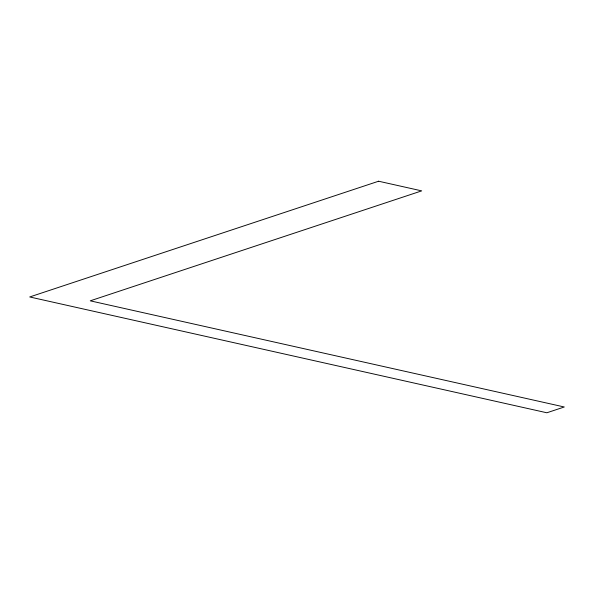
<?xml version="1.0" encoding="UTF-8"?>
<svg xmlns="http://www.w3.org/2000/svg" width="594" height="594" viewBox="0 0 594 594"><rect width="100%" height="100%" fill="white"/><g stroke="black" fill="none" stroke-linecap="round" stroke-linejoin="round"><path stroke-width="0.89" d="M378.608 181.222L29.7 296.963L546.851 412.778L564.3 406.987L90.243 300.824L421.703 190.874L378.608 181.222"/></g></svg>
